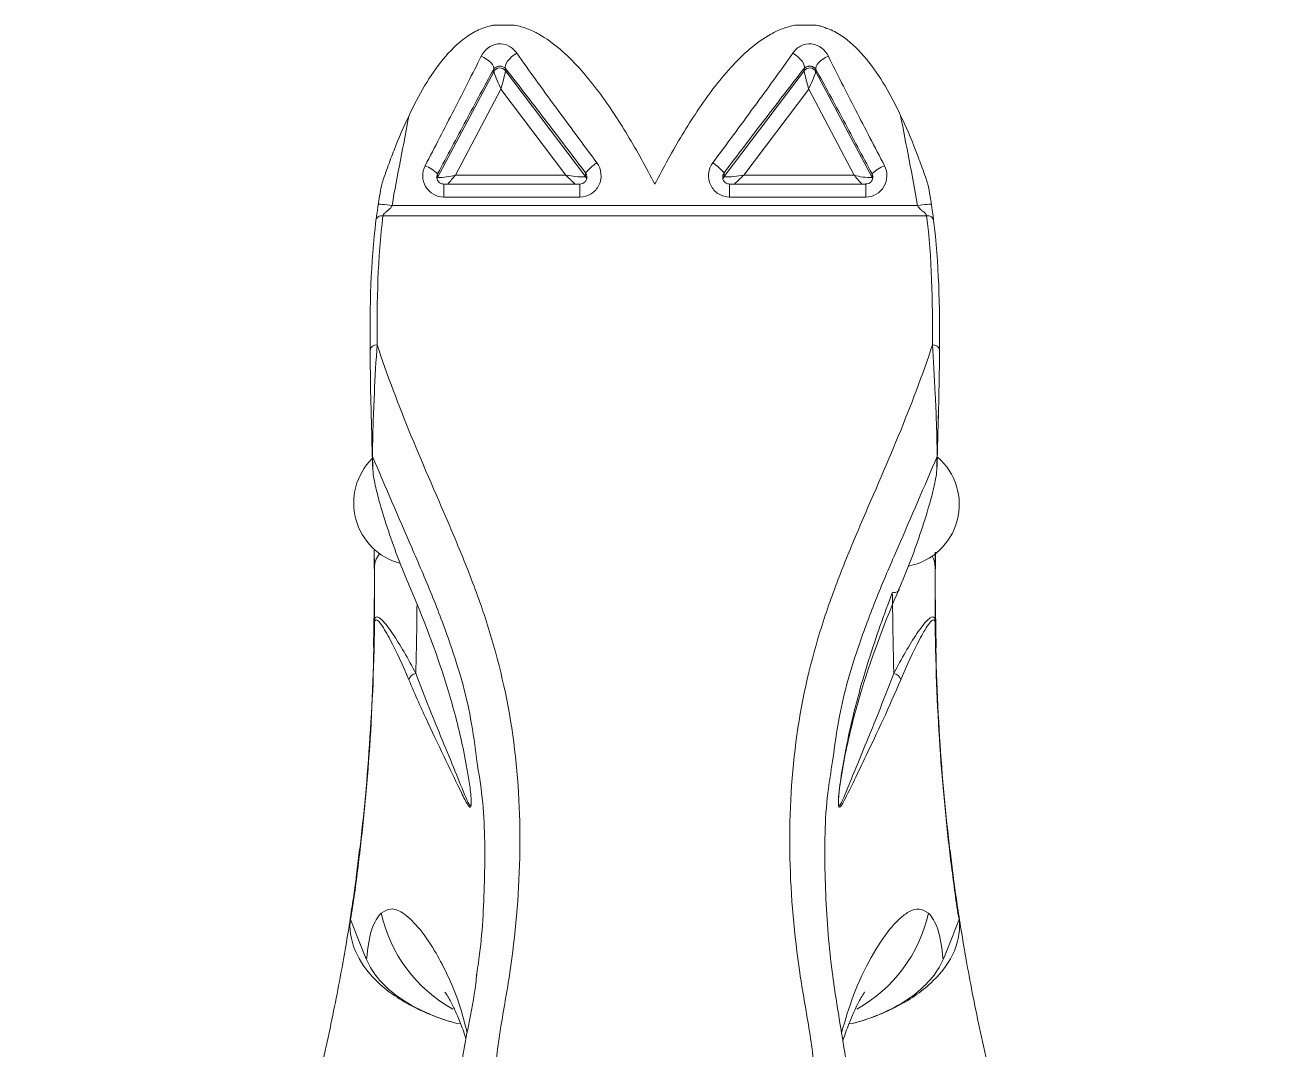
# Paper-space layout '_Back' of a CAD drawing. Header units: millimetres. Extents: x -15 to 40.7, y -14.6 to 59.
# Drawn here: x -8.93 to 8.94, y 44.45 to 59 of the extents above; entities that cross this region are included whole.
import ezdxf

# ---------------------------------------------------------------- set-up
doc = ezdxf.new("R2010")
doc.units = ezdxf.units.MM

psp = doc.layouts.new('_Back')

# ---------------------------------------------------------------- linework, layer by layer
at = {"color": 7, "linetype": 'Continuous', "lineweight": 15}
for p, q in [((-2.289, 59), (-1.993, 59)), ((1.993, 59), (2.289, 59)), ((-3.082, 56.836), (-2.286, 58.34)), ((-2.286, 58.34), (-2.286, 58.372)), ((-2.118, 58.354), (-2.118, 58.384)), ((-2.118, 58.354), (-0.982, 56.85)), ((0.982, 56.85), (2.118, 58.354)), ((2.118, 58.354), (2.118, 58.384)), ((2.286, 58.34), (2.286, 58.372)), ((2.286, 58.34), (3.082, 56.836)), ((-2.183, 58.09), (-2.828, 56.872)), ((-1.263, 56.872), (-2.183, 58.09)), ((2.183, 58.09), (1.263, 56.872)), ((2.828, 56.872), (2.183, 58.09)), ((-3.082, 56.836), (-3.082, 56.89)), ((-2.828, 56.872), (-1.263, 56.872)), ((-0.982, 56.85), (-0.982, 56.903)), ((0.982, 56.85), (0.982, 56.903)), ((1.263, 56.872), (2.828, 56.872)), ((3.082, 56.836), (3.082, 56.89)), ((-1.062, 56.744), (-2.993, 56.744)), ((2.993, 56.744), (1.062, 56.744)), ((-1.062, 56.559), (-2.993, 56.559)), ((2.993, 56.559), (1.062, 56.559)), ((-3.727, 56.438), (3.727, 56.438)), ((3.857, 56.295), (-3.857, 56.295)), ((-4.039, 54.635), (-4.04, 54.561)), ((4.04, 54.561), (4.039, 54.635)), ((-4.013, 53.076), (-4.007, 52.84)), ((-4.011, 52.991), (-4.007, 52.84)), ((4.007, 52.86), (4.011, 53.012)), ((-3.981, 51.568), (-3.977, 51.003)), ((-3.98, 51.568), (-3.978, 51.301)), ((3.977, 51.042), (3.981, 51.52)), ((-3.977, 51.003), (-3.99, 50.169)), ((3.99, 50.159), (3.977, 50.981)), ((-4.237, 46.902), (-4.188, 47.3)), ((4.19, 47.286), (4.239, 46.884))]:
    psp.add_line(p, q, dxfattribs=at)
at = {"color": 8, "linetype": 'Continuous', "lineweight": 15}
for p, q in [((-3.09, 56.817), (-3.082, 56.836)), ((3.082, 56.836), (3.09, 56.815)), ((-2.993, 56.744), (-2.993, 56.559)), ((-1.062, 56.744), (-1.062, 56.559)), ((1.062, 56.744), (1.062, 56.559)), ((2.993, 56.744), (2.993, 56.559)), ((-2.756, 44.825), (-2.811, 44.83)), ((2.811, 44.83), (2.755, 44.824))]:
    psp.add_line(p, q, dxfattribs=at)
at = {"color": 7, "linetype": 'Continuous', "lineweight": 15, "flags": 128}
for points in [[(-2.463, 58.56), (-2.424, 58.541), (-2.386, 58.518), (-2.353, 58.493), (-2.324, 58.466), (-2.303, 58.44), (-2.289, 58.414), (-2.283, 58.391), (-2.286, 58.372)], [(-1.958, 58.603), (-1.995, 58.579), (-2.031, 58.55), (-2.062, 58.519), (-2.089, 58.487), (-2.108, 58.456), (-2.12, 58.428), (-2.123, 58.403), (-2.118, 58.384)], [(1.958, 58.603), (1.995, 58.579), (2.031, 58.55), (2.062, 58.519), (2.089, 58.487), (2.108, 58.456), (2.12, 58.428), (2.123, 58.403), (2.118, 58.384)], [(2.463, 58.56), (2.424, 58.541), (2.386, 58.518), (2.353, 58.493), (2.324, 58.466), (2.303, 58.44), (2.289, 58.414), (2.283, 58.391), (2.286, 58.372)], [(3.371, 50.951), (3.39, 50.948), (3.409, 50.948), (3.426, 50.951), (3.441, 50.957), (3.453, 50.965), (3.461, 50.976), (3.466, 50.989), (3.468, 51.003)]]:
    psp.add_lwpolyline(points, dxfattribs=at)
at = {"color": 8, "linetype": 'Continuous', "lineweight": 15, "flags": 128}
for points in [[(-0.982, 56.85), (-0.969, 56.826), (-0.967, 56.819)], [(0.966, 56.817), (0.969, 56.826), (0.982, 56.85)]]:
    psp.add_lwpolyline(points, dxfattribs=at)
at = {"color": 7, "linetype": 'Continuous', "lineweight": 15}
for centre, radius, start, end in [((-2.198, 58.293), 0.1, 37.098, 152.0114), ((0.334, 59.278), 2.782, 199.6969, 205.2651), ((-6.484, 59.293), 4.466, 344.3802, 347.8585), ((2.198, 58.293), 0.1, 27.9886, 142.902), ((6.484, 59.293), 4.466, 192.1415, 195.6198), ((-0.334, 59.278), 2.782, 334.7349, 340.3031), ((-0.463, 56.484), 0.667, 122.6124, 141.1401), ((0.463, 56.484), 0.667, 38.8599, 57.3876), ((-3.493, 56.453), 0.6, 46.6841, 66.9806), ((-3.087, 57.806), 0.97, 270.3031, 285.5079), ((-1.037, 57.96), 1.112, 258.2716, 272.7969), ((1.037, 57.96), 1.112, 267.2031, 281.7284), ((3.076, 57.729), 0.893, 253.8299, 270.3591), ((3.493, 56.453), 0.6, 113.0194, 133.3159), ((-3.95, 54.372), 0.0907, 83.5262, 171.6443), ((3.95, 54.372), 0.0907, 8.3557, 96.4738), ((-3.383, 52.218), 0.889, 135.0062, 255.2607), ((-3.975, 52.889), 0.033, 181.868, 206.5832), ((3.431, 52.195), 0.889, 281.0881, 49.1215), ((3.975, 52.889), 0.033, 333.4168, 358.132), ((-3.97, 52.702), 0.0333, 181.8255, 206.5424), ((3.97, 52.702), 0.0333, 333.4576, 358.1745), ((-3.936, 50.521), 0.0444, 179.4921, 203.1552), ((3.936, 50.521), 0.0444, 336.8448, 0.5079), ((-3.378, 49.682), 0.115, 96.4217, 166.8556), ((3.378, 49.682), 0.115, 13.1444, 83.5783), ((-4.143, 47.084), 0.0692, 172.8811, 195.9056), ((4.143, 47.084), 0.0692, 344.0944, 7.1189)]:
    psp.add_arc(centre, radius, start, end, dxfattribs=at)
at = {"color": 8, "linetype": 'Continuous', "lineweight": 15}
for centre, radius, start, end in [((-6.086, 59.567), 4.228, 318.1278, 320.401), ((2.011, 60.146), 4.63, 225.0088, 227.2792), ((-2.011, 60.146), 4.63, 312.7208, 314.9912), ((5.992, 59.486), 4.105, 219.565, 221.9063), ((-3.646, 51.296), 0.331, 141.9704, 179.2085), ((3.661, 51.3), 0.317, 0.1984, 30.822), ((-1.87, 46.836), 2.059, 192.3786, 241.1004), ((1.87, 46.836), 2.059, 298.909, 347.6214)]:
    psp.add_arc(centre, radius, start, end, dxfattribs=at)
at = {"color": 7, "linetype": 'Continuous', "lineweight": 15}
for points, knots in [([(-2.289, 59), (-2.367, 58.986), (-2.435, 58.962), (-2.566, 58.902), (-2.628, 58.865), (-2.803, 58.738), (-2.907, 58.633), (-3.196, 58.282), (-3.351, 58.008), (-3.487, 57.72)], [0, 0, 0, 0, 0.125, 0.125, 0.25, 0.25, 0.5, 0.5, 1, 1, 1, 1]), ([(-2.289, 59), (-2.29, 59), (-2.301, 58.998), (-2.311, 58.994), (-2.319, 58.991)], [0, 0, 0, 0, 0.145767, 1, 1, 1, 1]), ([(0, 56.743), (-0.123, 56.981), (-0.251, 57.214), (-0.524, 57.666), (-0.668, 57.885), (-0.982, 58.299), (-1.155, 58.497), (-1.44, 58.74), (-1.54, 58.813), (-1.699, 58.902), (-1.754, 58.928), (-1.868, 58.971), (-1.928, 58.989), (-1.993, 59)], [0, 0, 0, 0, 0.25, 0.25, 0.5, 0.5, 0.75, 0.75, 0.875, 0.875, 0.9375, 0.9375, 1, 1, 1, 1]), ([(1.993, 59), (1.928, 58.989), (1.869, 58.971), (1.756, 58.928), (1.701, 58.902), (1.541, 58.814), (1.443, 58.743), (1.254, 58.582), (1.163, 58.492), (0.991, 58.302), (0.909, 58.202), (0.673, 57.893), (0.527, 57.672), (0.252, 57.216), (0.123, 56.982), (0, 56.743)], [0, 0, 0, 0, 0.0625, 0.0625, 0.125, 0.125, 0.25, 0.25, 0.375, 0.375, 0.5, 0.5, 0.75, 0.75, 1, 1, 1, 1]), ([(3.487, 57.72), (3.352, 58.005), (3.195, 58.283), (2.907, 58.634), (2.801, 58.739), (2.628, 58.865), (2.567, 58.902), (2.435, 58.962), (2.366, 58.986), (2.289, 59)], [0, 0, 0, 0, 0.5, 0.5, 0.75, 0.75, 0.875, 0.875, 1, 1, 1, 1]), ([(2.44, 58.953), (2.422, 58.961), (2.376, 58.983), (2.322, 58.994), (2.289, 59)], [0, 0, 0, 0, 0.381661, 1, 1, 1, 1]), ([(-2.463, 58.56), (-2.441, 58.604), (-2.41, 58.643), (-2.33, 58.705), (-2.281, 58.728), (-2.171, 58.739), (-2.116, 58.727), (-2.024, 58.679), (-1.986, 58.644), (-1.958, 58.603)], [0, 0, 0, 0, 0.25, 0.25, 0.5, 0.5, 0.75, 0.75, 1, 1, 1, 1]), ([(1.958, 58.603), (1.986, 58.644), (2.023, 58.679), (2.115, 58.727), (2.171, 58.739), (2.28, 58.728), (2.33, 58.705), (2.41, 58.643), (2.441, 58.604), (2.463, 58.56)], [0, 0, 0, 0, 0.25, 0.25, 0.5, 0.5, 0.75, 0.75, 1, 1, 1, 1]), ([(-3.259, 57.005), (-3.121, 57.271), (-2.983, 57.536), (-2.782, 57.926), (-2.716, 58.055), (-2.587, 58.311), (-2.523, 58.437), (-2.463, 58.56)], [0, 0, 0, 0, 0.5, 0.5, 0.75, 0.75, 1, 1, 1, 1]), ([(-1.958, 58.603), (-1.872, 58.48), (-1.781, 58.353), (-1.596, 58.097), (-1.502, 57.967), (-1.214, 57.575), (-1.018, 57.311), (-0.822, 57.046)], [0, 0, 0, 0, 0.25, 0.25, 0.5, 0.5, 1, 1, 1, 1]), ([(0.822, 57.046), (1.019, 57.311), (1.214, 57.575), (1.501, 57.966), (1.595, 58.095), (1.781, 58.352), (1.871, 58.479), (1.958, 58.603)], [0, 0, 0, 0, 0.5, 0.5, 0.75, 0.75, 1, 1, 1, 1]), ([(2.463, 58.56), (2.523, 58.437), (2.586, 58.311), (2.716, 58.056), (2.782, 57.927), (2.984, 57.535), (3.121, 57.27), (3.259, 57.005)], [0, 0, 0, 0, 0.25, 0.25, 0.5, 0.5, 1, 1, 1, 1]), ([(-2.286, 58.372), (-2.35, 58.256), (-2.415, 58.137), (-2.546, 57.894), (-2.612, 57.771), (-2.812, 57.397), (-2.947, 57.144), (-3.082, 56.89)], [0, 0, 0, 0, 0.25, 0.25, 0.5, 0.5, 1, 1, 1, 1]), ([(-2.118, 58.384), (-2.119, 58.385), (-2.12, 58.386), (-2.122, 58.388), (-2.128, 58.394), (-2.136, 58.4), (-2.145, 58.405), (-2.152, 58.409), (-2.161, 58.412), (-2.171, 58.415), (-2.177, 58.416), (-2.183, 58.417), (-2.19, 58.417), (-2.193, 58.418), (-2.197, 58.418), (-2.201, 58.418), (-2.207, 58.417), (-2.214, 58.417), (-2.22, 58.416), (-2.225, 58.415), (-2.23, 58.413), (-2.234, 58.412), (-2.246, 58.408), (-2.256, 58.402), (-2.265, 58.396), (-2.274, 58.389), (-2.281, 58.381), (-2.286, 58.372)], [0, 0, 0, 0, 0.0000095724, 0.0000095724, 0.0000095724, 0.0000528772, 0.0000528772, 0.0000528772, 0.0000876283, 0.0000876283, 0.0000876283, 0.0001076036, 0.0001076036, 0.0001076036, 0.0001184489, 0.0001184489, 0.0001184489, 0.0001381328, 0.0001381328, 0.0001381328, 0.0001551133, 0.0001551133, 0.0001551133, 0.000202774, 0.000202774, 0.000202774, 0.0002551563, 0.0002551563, 0.0002551563, 0.0002551563]), ([(-0.982, 56.903), (-1.174, 57.156), (-1.366, 57.409), (-1.652, 57.783), (-1.747, 57.906), (-1.934, 58.149), (-2.027, 58.268), (-2.118, 58.384)], [0, 0, 0, 0, 0.5, 0.5, 0.75, 0.75, 1, 1, 1, 1]), ([(2.118, 58.384), (2.026, 58.268), (1.933, 58.148), (1.746, 57.905), (1.652, 57.782), (1.367, 57.41), (1.174, 57.157), (0.982, 56.903)], [0, 0, 0, 0, 0.25, 0.25, 0.5, 0.5, 1, 1, 1, 1]), ([(2.286, 58.372), (2.285, 58.374), (2.283, 58.377), (2.281, 58.379), (2.275, 58.387), (2.268, 58.393), (2.26, 58.399), (2.253, 58.404), (2.244, 58.408), (2.235, 58.412), (2.229, 58.413), (2.224, 58.415), (2.218, 58.416), (2.214, 58.417), (2.21, 58.417), (2.207, 58.417), (2.201, 58.418), (2.195, 58.418), (2.189, 58.417), (2.184, 58.417), (2.179, 58.416), (2.174, 58.415), (2.168, 58.414), (2.162, 58.412), (2.157, 58.411), (2.152, 58.408), (2.147, 58.406), (2.142, 58.404), (2.132, 58.398), (2.124, 58.391), (2.118, 58.384)], [0, 0, 0, 0, 0.0000146406, 0.0000146406, 0.0000146406, 0.0000614117, 0.0000614117, 0.0000614117, 0.0000991282, 0.0000991282, 0.0000991282, 0.0001186301, 0.0001186301, 0.0001186301, 0.0001304633, 0.0001304633, 0.0001304633, 0.0001479029, 0.0001479029, 0.0001479029, 0.0001636459, 0.0001636459, 0.0001636459, 0.0001841835, 0.0001841835, 0.0001841835, 0.0002060453, 0.0002060453, 0.0002060453, 0.0002546704, 0.0002546704, 0.0002546704, 0.0002546704]), ([(3.082, 56.89), (2.947, 57.144), (2.812, 57.397), (2.612, 57.771), (2.546, 57.894), (2.414, 58.137), (2.35, 58.256), (2.286, 58.372)], [0, 0, 0, 0, 0.5, 0.5, 0.75, 0.75, 1, 1, 1, 1]), ([(-3.874, 56.743), (-3.874, 56.743), (-3.872, 56.751), (-3.866, 56.768), (-3.863, 56.778), (-3.853, 56.807), (-3.846, 56.828), (-3.824, 56.89), (-3.809, 56.932), (-3.764, 57.059), (-3.732, 57.144), (-3.634, 57.395), (-3.564, 57.559), (-3.487, 57.72)], [0, 0, 0, 0, 0.03125, 0.03125, 0.0625, 0.0625, 0.125, 0.125, 0.25, 0.25, 0.5, 0.5, 1, 1, 1, 1]), ([(-3.487, 57.72), (-3.527, 57.509), (-3.568, 57.296), (-3.65, 56.869), (-3.694, 56.655), (-3.727, 56.438)], [0, 0, 0, 0, 0.5, 0.5, 1, 1, 1, 1]), ([(3.727, 56.438), (3.694, 56.655), (3.65, 56.869), (3.568, 57.296), (3.527, 57.509), (3.487, 57.72)], [0, 0, 0, 0, 0.5, 0.5, 1, 1, 1, 1]), ([(3.487, 57.72), (3.564, 57.56), (3.634, 57.394), (3.732, 57.142), (3.764, 57.057), (3.81, 56.931), (3.824, 56.889), (3.846, 56.827), (3.853, 56.806), (3.863, 56.777), (3.866, 56.767), (3.872, 56.751), (3.874, 56.743), (3.874, 56.743)], [0, 0, 0, 0, 0.5, 0.5, 0.75, 0.75, 0.875, 0.875, 0.9375, 0.9375, 0.96875, 0.96875, 1, 1, 1, 1]), ([(-0.822, 57.046), (-0.755, 56.956), (-0.744, 56.83), (-0.817, 56.679), (-0.855, 56.636), (-0.95, 56.576), (-1.006, 56.559), (-1.062, 56.559)], [0, 0, 0, 0, 0.5, 0.5, 0.75, 0.75, 1, 1, 1, 1]), ([(1.062, 56.559), (1.006, 56.559), (0.95, 56.576), (0.856, 56.635), (0.817, 56.679), (0.744, 56.829), (0.755, 56.956), (0.822, 57.046)], [0, 0, 0, 0, 0.25, 0.25, 0.5, 0.5, 1, 1, 1, 1]), ([(-2.993, 56.559), (-3.098, 56.559), (-3.199, 56.618), (-3.304, 56.798), (-3.307, 56.913), (-3.259, 57.005)], [0, 0, 0, 0, 0.5, 0.5, 1, 1, 1, 1]), ([(-2.993, 56.745), (-3.004, 56.746), (-3.028, 56.747), (-3.06, 56.766), (-3.083, 56.795), (-3.094, 56.823), (-3.092, 56.839), (-3.092, 56.842)], [0, 0, 0, 0, 0.211551, 0.446031, 0.683679, 0.927009, 1, 1, 1, 1]), ([(-0.963, 56.843), (-0.963, 56.841), (-0.961, 56.827), (-0.971, 56.799), (-0.994, 56.768), (-1.026, 56.748), (-1.051, 56.746), (-1.063, 56.745)], [0, 0, 0, 0, 0.042911, 0.293952, 0.539687, 0.780033, 1, 1, 1, 1]), ([(1.063, 56.745), (1.052, 56.746), (1.029, 56.747), (0.997, 56.765), (0.974, 56.794), (0.962, 56.822), (0.963, 56.838), (0.964, 56.842)], [0, 0, 0, 0, 0.202044, 0.437166, 0.674397, 0.917546, 1, 1, 1, 1]), ([(3.259, 57.005), (3.307, 56.913), (3.304, 56.798), (3.198, 56.618), (3.098, 56.559), (2.993, 56.559)], [0, 0, 0, 0, 0.5, 0.5, 1, 1, 1, 1]), ([(3.092, 56.844), (3.092, 56.835), (3.092, 56.815), (3.076, 56.783), (3.047, 56.758), (3.018, 56.745), (2.999, 56.746), (2.994, 56.746)], [0, 0, 0, 0, 0.161042, 0.410376, 0.654155, 0.892741, 1, 1, 1, 1]), ([(-3.924, 56.456), (-3.919, 56.494), (-3.912, 56.532), (-3.906, 56.571), (-3.896, 56.628), (-3.886, 56.686), (-3.874, 56.743), (-3.874, 56.743), (-3.874, 56.743), (-3.874, 56.743)], [0, 0, 0, 0, 0.0001165475, 0.0001165475, 0.0001165475, 0.0002926609, 0.0002926609, 0.0002926609, 0.0002927209, 0.0002927209, 0.0002927209, 0.0002927209]), ([(3.874, 56.743), (3.874, 56.743), (3.874, 56.743), (3.874, 56.743), (3.886, 56.686), (3.896, 56.628), (3.906, 56.571), (3.912, 56.532), (3.919, 56.494), (3.924, 56.456)], [-0.00000006, -0.00000006, -0.00000006, -0.00000006, 0, 0, 0, 0.0001761032, 0.0001761032, 0.0001761032, 0.0002926438, 0.0002926438, 0.0002926438, 0.0002926438]), ([(-3.956, 56.23), (-3.954, 56.247), (-3.943, 56.266), (-3.905, 56.291), (-3.879, 56.296), (-3.857, 56.295)], [0, 0, 0, 0, 0.5, 0.5, 1, 1, 1, 1]), ([(-3.727, 56.438), (-3.773, 56.446), (-3.827, 56.453), (-3.904, 56.459), (-3.924, 56.459), (-3.924, 56.456)], [0, 0, 0, 0, 0.5, 0.5, 1, 1, 1, 1]), ([(-3.727, 56.438), (-3.729, 56.434), (-3.734, 56.422), (-3.749, 56.405), (-3.769, 56.385), (-3.797, 56.363), (-3.826, 56.339), (-3.849, 56.316), (-3.854, 56.302), (-3.857, 56.295)], [0, 0, 0, 0, 0.0751388, 0.1796183, 0.3157291, 0.4844762, 0.6945067, 0.8631095, 1, 1, 1, 1]), ([(3.924, 56.456), (3.924, 56.459), (3.904, 56.459), (3.827, 56.453), (3.773, 56.446), (3.727, 56.438)], [0, 0, 0, 0, 0.5, 0.5, 1, 1, 1, 1]), ([(3.857, 56.295), (3.855, 56.3), (3.852, 56.31), (3.838, 56.326), (3.819, 56.345), (3.792, 56.367), (3.763, 56.39), (3.739, 56.415), (3.73, 56.432), (3.727, 56.438)], [0, 0, 0, 0, 0.100477, 0.21688, 0.354359, 0.516062, 0.733633, 0.893711, 1, 1, 1, 1]), ([(3.857, 56.295), (3.879, 56.296), (3.905, 56.291), (3.943, 56.266), (3.954, 56.247), (3.956, 56.23)], [0, 0, 0, 0, 0.5, 0.5, 1, 1, 1, 1]), ([(-4.04, 54.561), (-4.04, 54.53), (-4.04, 54.485), (-4.04, 54.424), (-4.04, 54.403)], [0, 0, 0, 0, 0.666028, 1, 1, 1, 1]), ([(4.04, 54.403), (4.04, 54.423), (4.04, 54.484), (4.04, 54.53), (4.04, 54.561)], [0, 0, 0, 0, 0.335382, 1, 1, 1, 1]), ([(-4.008, 52.888), (-4.009, 52.923), (-4.01, 52.966), (-4.012, 53.047), (-4.013, 53.085), (-4.016, 53.198), (-4.018, 53.268), (-4.024, 53.47), (-4.027, 53.596), (-4.035, 53.957), (-4.038, 54.177), (-4.04, 54.386)], [0, 0, 0, 0, 0.0625, 0.0625, 0.125, 0.125, 0.25, 0.25, 0.5, 0.5, 1, 1, 1, 1]), ([(-3.94, 54.463), (-3.955, 54.247), (-3.968, 54.017), (-3.985, 53.631), (-3.991, 53.496), (-3.998, 53.278), (-4.001, 53.201), (-4.003, 53.079), (-4.004, 53.038), (-4.005, 52.953), (-4.005, 52.91), (-4.005, 52.875)], [0, 0, 0, 0, 0.5, 0.5, 0.75, 0.75, 0.875, 0.875, 0.9375, 0.9375, 1, 1, 1, 1]), ([(-3.94, 54.463), (-3.798, 54.034), (-3.635, 53.603), (-3.275, 52.728), (-3.078, 52.285), (-2.786, 51.597), (-2.69, 51.364), (-2.507, 50.886), (-2.421, 50.64), (-2.189, 49.887), (-2.073, 49.362), (-1.931, 48.281), (-1.904, 47.727), (-1.929, 46.629), (-1.977, 46.084), (-2.096, 45.287), (-2.145, 45.025), (-2.229, 44.503), (-2.266, 44.241), (-2.263, 43.836), (-2.252, 43.7), (-2.206, 43.496), (-2.185, 43.428), (-2.135, 43.291), (-2.108, 43.222), (-2.059, 43.076), (-2.037, 42.998), (-2.002, 42.835), (-1.988, 42.751), (-1.945, 42.496), (-1.915, 42.336), (-1.896, 42.186)], [0, 0, 0, 0, 0.125, 0.125, 0.25, 0.25, 0.3125, 0.3125, 0.375, 0.375, 0.5, 0.5, 0.625, 0.625, 0.75, 0.75, 0.8125, 0.8125, 0.875, 0.875, 0.90625, 0.90625, 0.921875, 0.921875, 0.9375, 0.9375, 0.953125, 0.953125, 0.96875, 0.96875, 1, 1, 1, 1]), ([(1.896, 42.186), (1.915, 42.336), (1.945, 42.496), (1.988, 42.749), (2.001, 42.833), (2.036, 42.997), (2.058, 43.075), (2.108, 43.221), (2.135, 43.29), (2.184, 43.427), (2.206, 43.495), (2.252, 43.699), (2.263, 43.836), (2.266, 44.241), (2.229, 44.502), (2.145, 45.025), (2.096, 45.286), (1.978, 46.083), (1.929, 46.628), (1.904, 47.726), (1.931, 48.28), (2.073, 49.362), (2.189, 49.886), (2.421, 50.64), (2.507, 50.885), (2.69, 51.364), (2.786, 51.597), (3.078, 52.285), (3.275, 52.728), (3.635, 53.603), (3.798, 54.034), (3.94, 54.463)], [0, 0, 0, 0, 0.03125, 0.03125, 0.046875, 0.046875, 0.0625, 0.0625, 0.078125, 0.078125, 0.09375, 0.09375, 0.125, 0.125, 0.1875, 0.1875, 0.25, 0.25, 0.375, 0.375, 0.5, 0.5, 0.625, 0.625, 0.6875, 0.6875, 0.75, 0.75, 0.875, 0.875, 1, 1, 1, 1]), ([(4.005, 52.875), (4.005, 52.91), (4.005, 52.953), (4.004, 53.038), (4.003, 53.079), (4.001, 53.201), (3.998, 53.279), (3.991, 53.497), (3.985, 53.631), (3.968, 54.015), (3.955, 54.247), (3.94, 54.463)], [0, 0, 0, 0, 0.0625, 0.0625, 0.125, 0.125, 0.25, 0.25, 0.5, 0.5, 1, 1, 1, 1]), ([(4.04, 54.386), (4.038, 54.177), (4.035, 53.956), (4.027, 53.595), (4.024, 53.471), (4.018, 53.269), (4.016, 53.198), (4.013, 53.085), (4.012, 53.047), (4.01, 52.966), (4.009, 52.923), (4.008, 52.888)], [0, 0, 0, 0, 0.5, 0.5, 0.75, 0.75, 0.875, 0.875, 0.9375, 0.9375, 1, 1, 1, 1]), ([(-4.025, 53.548), (-4.025, 53.547), (-4.025, 53.542), (-4.025, 53.523), (-4.024, 53.488), (-4.024, 53.484)], [0, 0, 0, 0, 0.314045, 0.910463, 1, 1, 1, 1]), ([(4.016, 53.197), (4.018, 53.258), (4.022, 53.402), (4.023, 53.468), (4.024, 53.505)], [0, 0, 0, 0, 0.427834, 1, 1, 1, 1]), ([(-4, 52.687), (-3.999, 52.65), (-3.992, 52.605), (-3.977, 52.52), (-3.968, 52.478), (-3.94, 52.356), (-3.919, 52.277), (-3.855, 52.049), (-3.809, 51.906), (-3.668, 51.492), (-3.569, 51.238), (-3.468, 51.003)], [0, 0, 0, 0, 0.0625, 0.0625, 0.125, 0.125, 0.25, 0.25, 0.5, 0.5, 1, 1, 1, 1]), ([(3.468, 51.003), (3.569, 51.238), (3.669, 51.493), (3.809, 51.906), (3.854, 52.048), (3.918, 52.275), (3.939, 52.353), (3.968, 52.476), (3.977, 52.518), (3.992, 52.605), (3.999, 52.65), (4, 52.687)], [0, 0, 0, 0, 0.5, 0.5, 0.75, 0.75, 0.875, 0.875, 0.9375, 0.9375, 1, 1, 1, 1]), ([(3.978, 51.301), (3.978, 51.328), (3.978, 51.391), (3.979, 51.472), (3.98, 51.519)], [0, 0, 0, 0, 0.419061, 1, 1, 1, 1]), ([(-3.98, 50.522), (-3.977, 50.737), (-3.976, 50.953), (-3.977, 51.168), (-3.977, 51.213), (-3.977, 51.257), (-3.978, 51.301)], [0.00001396, 0.00001396, 0.00001396, 0.00001396, 0.000927453, 0.000927453, 0.000927453, 0.001114253, 0.001114253, 0.001114253, 0.001114253]), ([(3.978, 51.301), (3.977, 51.257), (3.977, 51.212), (3.977, 51.168), (3.976, 50.953), (3.977, 50.737), (3.98, 50.522)], [0, 0, 0, 0, 0.000187004, 0.000187004, 0.000187004, 0.00110031, 0.00110031, 0.00110031, 0.00110031]), ([(-3.468, 51.003), (-3.29, 50.588), (-3.112, 50.137), (-2.883, 49.401), (-2.814, 49.149), (-2.723, 48.752), (-2.695, 48.618), (-2.657, 48.406), (-2.645, 48.334), (-2.628, 48.221), (-2.623, 48.183), (-2.614, 48.105), (-2.61, 48.066), (-2.604, 47.99), (-2.604, 47.955), (-2.608, 47.911), (-2.612, 47.902), (-2.627, 47.896), (-2.64, 47.912), (-2.68, 47.974), (-2.711, 48.036), (-2.809, 48.236), (-2.883, 48.392), (-3.044, 48.727), (-3.131, 48.909), (-3.309, 49.292), (-3.4, 49.495), (-3.49, 49.708)], [0, 0, 0, 0, 0.25, 0.25, 0.375, 0.375, 0.4375, 0.4375, 0.46875, 0.46875, 0.484375, 0.484375, 0.5, 0.5, 0.515625, 0.515625, 0.53125, 0.53125, 0.5625, 0.5625, 0.625, 0.625, 0.75, 0.75, 0.875, 0.875, 1, 1, 1, 1]), ([(2.612, 47.905), (2.607, 47.913), (2.604, 47.931), (2.604, 47.996), (2.607, 48.037), (2.619, 48.159), (2.63, 48.239), (2.666, 48.471), (2.695, 48.616), (2.787, 49.044), (2.859, 49.315), (3.095, 50.091), (3.28, 50.565), (3.468, 51.003)], [0, 0, 0, 0, 0.03125, 0.03125, 0.0625, 0.0625, 0.125, 0.125, 0.25, 0.25, 0.5, 0.5, 1, 1, 1, 1]), ([(3.371, 50.951), (3.256, 50.636), (3.082, 50.162), (2.875, 49.454), (2.762, 48.983), (2.683, 48.583), (2.639, 48.314), (2.615, 48.118), (2.607, 48.018), (2.606, 47.986), (2.606, 47.974)], [0, 0, 0, 0, 0.3615759, 0.545015, 0.7294303, 0.8244142, 0.9202505, 0.9696174, 0.9887051, 1, 1, 1, 1]), ([(-3.98, 50.522), (-3.98, 50.552), (-3.975, 50.573), (-3.96, 50.597), (-3.951, 50.601), (-3.92, 50.598), (-3.897, 50.581), (-3.824, 50.51), (-3.772, 50.44), (-3.614, 50.207), (-3.502, 50.013), (-3.391, 49.796)], [0, 0, 0, 0, 0.0625, 0.0625, 0.125, 0.125, 0.25, 0.25, 0.5, 0.5, 1, 1, 1, 1]), ([(3.391, 49.796), (3.502, 50.013), (3.612, 50.205), (3.772, 50.441), (3.825, 50.511), (3.898, 50.581), (3.921, 50.599), (3.952, 50.601), (3.961, 50.597), (3.975, 50.573), (3.98, 50.552), (3.98, 50.522)], [0, 0, 0, 0, 0.5, 0.5, 0.75, 0.75, 0.875, 0.875, 0.9375, 0.9375, 1, 1, 1, 1]), ([(-3.49, 49.708), (-3.579, 49.919), (-3.669, 50.112), (-3.798, 50.357), (-3.84, 50.432), (-3.901, 50.519), (-3.921, 50.543), (-3.948, 50.56), (-3.957, 50.562), (-3.971, 50.55), (-3.976, 50.534), (-3.977, 50.504)], [0, 0, 0, 0, 0.5, 0.5, 0.75, 0.75, 0.875, 0.875, 0.9375, 0.9375, 1, 1, 1, 1]), ([(3.977, 50.504), (3.976, 50.533), (3.971, 50.55), (3.957, 50.562), (3.949, 50.56), (3.921, 50.544), (3.902, 50.519), (3.841, 50.433), (3.798, 50.357), (3.668, 50.111), (3.579, 49.92), (3.49, 49.708)], [0, 0, 0, 0, 0.0625, 0.0625, 0.125, 0.125, 0.25, 0.25, 0.5, 0.5, 1, 1, 1, 1]), ([(-3.391, 49.796), (-3.327, 49.631), (-3.2, 49.299), (-3.01, 48.838), (-2.83, 48.405), (-2.704, 48.089), (-2.636, 47.933), (-2.614, 47.919), (-2.607, 47.936), (-2.606, 47.958), (-2.606, 47.971), (-2.606, 47.974)], [0, 0, 0, 0, 0.203196, 0.40733, 0.623439, 0.841965, 0.94067, 0.96983, 0.985862, 0.996774, 1, 1, 1, 1]), ([(3.49, 49.708), (3.406, 49.516), (3.238, 49.13), (3.013, 48.663), (2.826, 48.272), (2.718, 48.054), (2.662, 47.941), (2.652, 47.931), (2.652, 47.931)], [0, 0, 0, 0, 0.263509, 0.529159, 0.732504, 0.938213, 0.998478, 1, 1, 1, 1]), ([(-2.533, 45.499), (-2.516, 45.604), (-2.446, 46.063), (-2.408, 46.912), (-2.409, 47.845), (-2.497, 48.382), (-2.526, 48.557)], [0, 0, 0, 0, 0.107252, 0.466879, 0.826406, 1, 1, 1, 1]), ([(2.523, 48.552), (2.498, 48.402), (2.411, 47.879), (2.404, 46.946), (2.468, 45.801), (2.619, 44.873), (2.741, 44.145), (2.782, 43.727), (2.753, 43.493), (2.746, 43.444)], [0, 0, 0, 0, 0.087144, 0.305306, 0.523536, 0.746778, 0.858675, 0.970314, 1, 1, 1, 1]), ([(-3.566, 20.556), (-3.559, 20.553), (-3.551, 20.55), (-3.538, 20.545), (-3.53, 20.542), (-3.537, 20.544), (-3.544, 20.547), (-3.559, 20.553), (-3.566, 20.556), (-3.606, 20.571), (-3.64, 20.585), (-3.745, 20.627), (-3.819, 20.658), (-4.046, 20.754), (-4.201, 20.823), (-4.664, 21.04), (-4.974, 21.201), (-5.869, 21.73), (-6.425, 22.141), (-7.164, 22.881), (-7.394, 23.149), (-7.803, 23.71), (-7.983, 24.005), (-8.296, 24.625), (-8.428, 24.949), (-8.639, 25.602), (-8.721, 25.933), (-8.842, 26.602), (-8.882, 26.941), (-8.928, 27.616), (-8.933, 27.949), (-8.913, 28.936), (-8.855, 29.579), (-8.692, 30.847), (-8.586, 31.474), (-8.333, 32.709), (-8.186, 33.312), (-7.702, 35.085), (-7.321, 36.216), (-6.741, 37.851), (-6.547, 38.387), (-6.17, 39.441), (-5.987, 39.96), (-5.724, 40.742), (-5.638, 41.004), (-5.468, 41.537), (-5.384, 41.808), (-5.215, 42.37), (-5.13, 42.663), (-5.004, 43.123), (-4.961, 43.28), (-4.877, 43.605), (-4.835, 43.771), (-4.755, 44.104), (-4.715, 44.271), (-4.639, 44.61), (-4.603, 44.781), (-4.535, 45.109), (-4.504, 45.269), (-4.445, 45.58), (-4.418, 45.732), (-4.369, 46.013), (-4.348, 46.145), (-4.309, 46.391), (-4.292, 46.505), (-4.248, 46.812), (-4.226, 46.974), (-4.211, 47.093)], [0, 0, 0, 0, 0.000977, 0.000977, 0.001953, 0.001953, 0.00293, 0.00293, 0.003906, 0.003906, 0.007812, 0.007812, 0.015625, 0.015625, 0.03125, 0.03125, 0.0625, 0.0625, 0.125, 0.125, 0.15625, 0.15625, 0.1875, 0.1875, 0.21875, 0.21875, 0.25, 0.25, 0.28125, 0.28125, 0.3125, 0.3125, 0.375, 0.375, 0.4375, 0.4375, 0.5, 0.5, 0.625, 0.625, 0.6875, 0.6875, 0.75, 0.75, 0.78125, 0.78125, 0.8125, 0.8125, 0.84375, 0.84375, 0.859375, 0.859375, 0.875, 0.875, 0.890625, 0.890625, 0.90625, 0.90625, 0.921875, 0.921875, 0.9375, 0.9375, 0.953125, 0.953125, 0.96875, 0.96875, 1, 1, 1, 1]), ([(-4.318, 46.33), (-4.299, 46.446), (-4.28, 46.564), (-4.244, 46.82), (-4.229, 46.958), (-4.211, 47.093)], [0, 0, 0, 0, 0.5, 0.5, 1, 1, 1, 1]), ([(-4.209, 47.065), (-4.226, 46.934), (-4.242, 46.799), (-4.277, 46.544), (-4.296, 46.426), (-4.316, 46.308)], [0, 0, 0, 0, 0.5, 0.5, 1, 1, 1, 1]), ([(4.211, 47.093), (4.227, 46.972), (4.249, 46.806), (4.309, 46.387), (4.349, 46.13), (4.424, 45.698), (4.451, 45.545), (4.512, 45.224), (4.545, 45.06), (4.649, 44.558), (4.729, 44.205), (4.894, 43.531), (4.982, 43.199), (5.152, 42.587), (5.235, 42.301), (5.403, 41.746), (5.486, 41.478), (5.656, 40.948), (5.742, 40.687), (6.005, 39.907), (6.189, 39.389), (6.565, 38.338), (6.758, 37.806), (7.142, 36.718), (7.334, 36.163), (7.701, 35.028), (7.878, 34.445), (8.199, 33.26), (8.344, 32.658), (8.593, 31.433), (8.697, 30.812), (8.818, 29.862), (8.852, 29.543), (8.904, 28.896), (8.921, 28.568), (8.939, 27.575), (8.9, 26.909), (8.715, 25.909), (8.631, 25.573), (8.417, 24.921), (8.286, 24.603), (7.973, 23.987), (7.788, 23.687), (7.378, 23.128), (7.151, 22.866), (6.658, 22.376), (6.391, 22.147), (5.837, 21.729), (5.549, 21.54), (4.955, 21.191), (4.648, 21.032), (4.184, 20.815), (4.029, 20.746), (3.805, 20.652), (3.731, 20.621), (3.626, 20.58), (3.592, 20.566), (3.554, 20.551), (3.547, 20.548), (3.538, 20.545), (3.535, 20.543), (3.532, 20.542), (3.534, 20.543), (3.547, 20.548), (3.563, 20.554), (3.576, 20.56)], [0, 0, 0, 0, 0.03125, 0.03125, 0.0625, 0.0625, 0.078125, 0.078125, 0.09375, 0.09375, 0.125, 0.125, 0.15625, 0.15625, 0.1875, 0.1875, 0.21875, 0.21875, 0.25, 0.25, 0.3125, 0.3125, 0.375, 0.375, 0.4375, 0.4375, 0.5, 0.5, 0.5625, 0.5625, 0.625, 0.625, 0.65625, 0.65625, 0.6875, 0.6875, 0.75, 0.75, 0.78125, 0.78125, 0.8125, 0.8125, 0.84375, 0.84375, 0.875, 0.875, 0.90625, 0.90625, 0.9375, 0.9375, 0.96875, 0.96875, 0.984375, 0.984375, 0.992188, 0.992188, 0.996094, 0.996094, 0.99707, 0.99707, 0.997559, 0.997559, 0.998047, 0.998047, 1, 1, 1, 1]), ([(4.316, 46.308), (4.296, 46.426), (4.277, 46.544), (4.242, 46.799), (4.226, 46.934), (4.209, 47.065)], [0, 0, 0, 0, 0.5, 0.5, 1, 1, 1, 1]), ([(4.211, 47.093), (4.229, 46.958), (4.244, 46.82), (4.28, 46.564), (4.299, 46.446), (4.318, 46.33)], [0, 0, 0, 0, 0.5, 0.5, 1, 1, 1, 1]), ([(-4.318, 46.33), (-4.338, 46.172), (-4.315, 46.016), (-4.187, 45.71), (-4.084, 45.565), (-3.81, 45.298), (-3.645, 45.181), (-3.259, 44.977), (-3.045, 44.892), (-2.811, 44.83)], [0, 0, 0, 0, 0.25, 0.25, 0.5, 0.5, 0.75, 0.75, 1, 1, 1, 1]), ([(-4.089, 45.736), (-4.075, 45.919), (-4.05, 46.061), (-3.978, 46.272), (-3.933, 46.344), (-3.882, 46.394)], [0, 0, 0, 0, 0.5, 0.5, 1, 1, 1, 1]), ([(2.811, 44.83), (3.045, 44.892), (3.257, 44.976), (3.642, 45.179), (3.81, 45.298), (4.084, 45.565), (4.186, 45.708), (4.314, 46.014), (4.338, 46.172), (4.318, 46.33)], [0, 0, 0, 0, 0.25, 0.25, 0.5, 0.5, 0.75, 0.75, 1, 1, 1, 1]), ([(3.882, 46.394), (3.933, 46.344), (3.978, 46.272), (4.05, 46.061), (4.075, 45.919), (4.089, 45.736)], [0, 0, 0, 0, 0.5, 0.5, 1, 1, 1, 1]), ([(-2.811, 44.83), (-2.966, 44.871), (-3.11, 44.922), (-3.381, 45.043), (-3.507, 45.114), (-3.839, 45.346), (-4.004, 45.533), (-4.089, 45.736)], [0, 0, 0, 0, 0.25, 0.25, 0.5, 0.5, 1, 1, 1, 1]), ([(4.089, 45.736), (4.046, 45.635), (3.985, 45.538), (3.827, 45.356), (3.729, 45.269), (3.398, 45.037), (3.12, 44.913), (2.811, 44.83)], [0, 0, 0, 0, 0.25, 0.25, 0.5, 0.5, 1, 1, 1, 1]), ([(-2.525, 45.528), (-2.53, 45.484), (-2.557, 45.232), (-2.632, 44.86), (-2.721, 44.401), (-2.771, 44.038), (-2.774, 43.814), (-2.775, 43.711)], [0, 0, 0, 0, 0.073005, 0.415342, 0.651921, 0.840194, 1, 1, 1, 1]), ([(-2.978, 45.273), (-2.978, 45.274), (-2.979, 45.275), (-2.957, 45.243), (-2.917, 45.178), (-2.86, 45.071), (-2.789, 44.913), (-2.725, 44.755), (-2.69, 44.642), (-2.679, 44.608)], [0, 0, 0, 0, 0.06192, 0.186132, 0.326845, 0.500326, 0.691819, 0.906167, 1, 1, 1, 1]), ([(2.668, 44.576), (2.671, 44.589), (2.701, 44.691), (2.762, 44.847), (2.84, 45.029), (2.905, 45.156), (2.95, 45.234), (2.978, 45.274), (2.978, 45.273), (2.978, 45.273)], [0, 0, 0, 0, 0.0345, 0.26209, 0.461727, 0.639914, 0.799502, 0.926813, 1, 1, 1, 1])]:
    psp.add_open_spline(points, degree=3, knots=knots, dxfattribs=at)
at = {"color": 8, "linetype": 'Continuous', "lineweight": 15}
for points, knots in [([(-3.082, 56.89), (-3.087, 56.878), (-3.094, 56.863), (-3.093, 56.846), (-3.092, 56.842)], [0, 0, 0, 0, 0.743253, 1, 1, 1, 1]), ([(-0.963, 56.843), (-0.963, 56.854), (-0.965, 56.875), (-0.976, 56.893), (-0.982, 56.903)], [0, 0, 0, 0, 0.474471, 1, 1, 1, 1]), ([(0.982, 56.903), (0.979, 56.898), (0.969, 56.883), (0.962, 56.862), (0.963, 56.846), (0.964, 56.842)], [0, 0, 0, 0, 0.291729, 0.803047, 1, 1, 1, 1]), ([(3.092, 56.844), (3.092, 56.848), (3.094, 56.864), (3.087, 56.879), (3.082, 56.89)], [0, 0, 0, 0, 0.300999, 1, 1, 1, 1]), ([(-4.023, 53.451), (-4.023, 53.457), (-4.025, 53.534), (-4.025, 53.541), (-4.025, 53.548)], [0, 0, 0, 0, 0.085652, 1, 1, 1, 1]), ([(-2.526, 48.557), (-2.551, 48.758), (-2.625, 49.337), (-2.86, 50.124), (-3.16, 50.919), (-3.549, 51.812), (-3.822, 52.449), (-4.005, 52.875)], [0, 0, 0, 0, 0.121675, 0.350766, 0.512712, 0.674709, 1, 1, 1, 1]), ([(4.005, 52.875), (3.823, 52.451), (3.55, 51.814), (3.161, 50.922), (2.864, 50.135), (2.628, 49.346), (2.552, 48.766), (2.523, 48.552)], [0, 0, 0, 0, 0.3236635, 0.4860433, 0.6483726, 0.8699958, 1, 1, 1, 1]), ([(-3.374, 50.772), (-3.374, 50.708), (-3.376, 50.513), (-3.381, 50.187), (-3.388, 49.927), (-3.391, 49.796)], [0, 0, 0, 0, 0.1983843, 0.5991878, 1, 1, 1, 1]), ([(3.391, 49.796), (3.388, 49.922), (3.381, 50.22), (3.375, 50.596), (3.373, 50.846), (3.373, 50.924)], [0, 0, 0, 0, 0.334499, 0.793199, 1, 1, 1, 1]), ([(2.606, 47.974), (2.606, 47.973), (2.605, 47.96), (2.607, 47.938), (2.612, 47.922), (2.626, 47.923), (2.648, 47.963), (2.705, 48.092), (2.803, 48.339), (2.967, 48.736), (3.167, 49.216), (3.316, 49.602), (3.391, 49.796)], [0, 0, 0, 0, 0.00069, 0.012891, 0.030531, 0.048563, 0.102088, 0.15573, 0.338467, 0.523706, 0.761032, 1, 1, 1, 1]), ([(2.652, 47.931), (2.641, 47.914), (2.626, 47.893), (2.615, 47.902), (2.612, 47.905)], [0, 0, 0, 0, 0.73746, 1, 1, 1, 1]), ([(-3.882, 46.394), (-3.838, 46.422), (-3.75, 46.478), (-3.572, 46.41), (-3.36, 46.215), (-3.143, 45.907), (-2.954, 45.549), (-2.784, 45.168), (-2.705, 44.861), (-2.662, 44.698)], [0, 0, 0, 0, 0.133099, 0.270525, 0.433612, 0.601388, 0.727187, 0.854018, 1, 1, 1, 1]), ([(2.649, 44.697), (2.703, 44.879), (2.82, 45.272), (3.065, 45.781), (3.294, 46.128), (3.474, 46.322), (3.615, 46.428), (3.758, 46.475), (3.84, 46.421), (3.882, 46.394)], [0, 0, 0, 0, 0.166153, 0.359217, 0.550329, 0.648748, 0.748258, 0.872462, 1, 1, 1, 1])]:
    psp.add_open_spline(points, degree=3, knots=knots, dxfattribs=at)
at = {"color": 7, "linetype": 'Continuous', "lineweight": 15}
for points in [[(-3.924, 56.456), (-3.944, 56.327), (-3.948, 56.294), (-3.956, 56.23)], [(3.956, 56.23), (3.948, 56.294), (3.944, 56.327), (3.924, 56.456)], [(-4.04, 54.386), (-4.044, 55.011), (-4.031, 55.624), (-3.956, 56.23)], [(-3.857, 56.295), (-3.931, 55.695), (-3.944, 55.086), (-3.94, 54.463)], [(3.94, 54.463), (3.944, 55.086), (3.931, 55.695), (3.857, 56.295)], [(3.956, 56.23), (4.031, 55.624), (4.044, 55.011), (4.04, 54.386)], [(-4.003, 52.701), (-4.005, 52.763), (-4.006, 52.826), (-4.008, 52.888)], [(-4.005, 52.875), (-4.003, 52.812), (-4.001, 52.749), (-4, 52.687)], [(4, 52.687), (4.001, 52.749), (4.003, 52.812), (4.005, 52.875)], [(4.008, 52.888), (4.006, 52.826), (4.005, 52.763), (4.003, 52.701)], [(-4.211, 47.093), (-4.087, 48.074), (-3.997, 49.199), (-3.98, 50.522)], [(-3.977, 50.504), (-3.994, 49.177), (-4.084, 48.049), (-4.209, 47.065)], [(4.209, 47.065), (4.084, 48.049), (3.994, 49.177), (3.977, 50.504)], [(3.98, 50.522), (3.997, 49.199), (4.087, 48.074), (4.211, 47.093)], [(-4.316, 46.308), (-4.318, 46.316), (-4.319, 46.323), (-4.318, 46.33)], [(-4.089, 45.736), (-4.166, 45.919), (-4.242, 46.109), (-4.316, 46.308)], [(4.316, 46.308), (4.242, 46.109), (4.166, 45.919), (4.089, 45.736)], [(4.318, 46.33), (4.319, 46.323), (4.318, 46.316), (4.316, 46.308)]]:
    psp.add_open_spline(points, degree=3, dxfattribs=at)

doc.saveas('drawing.dxf')
